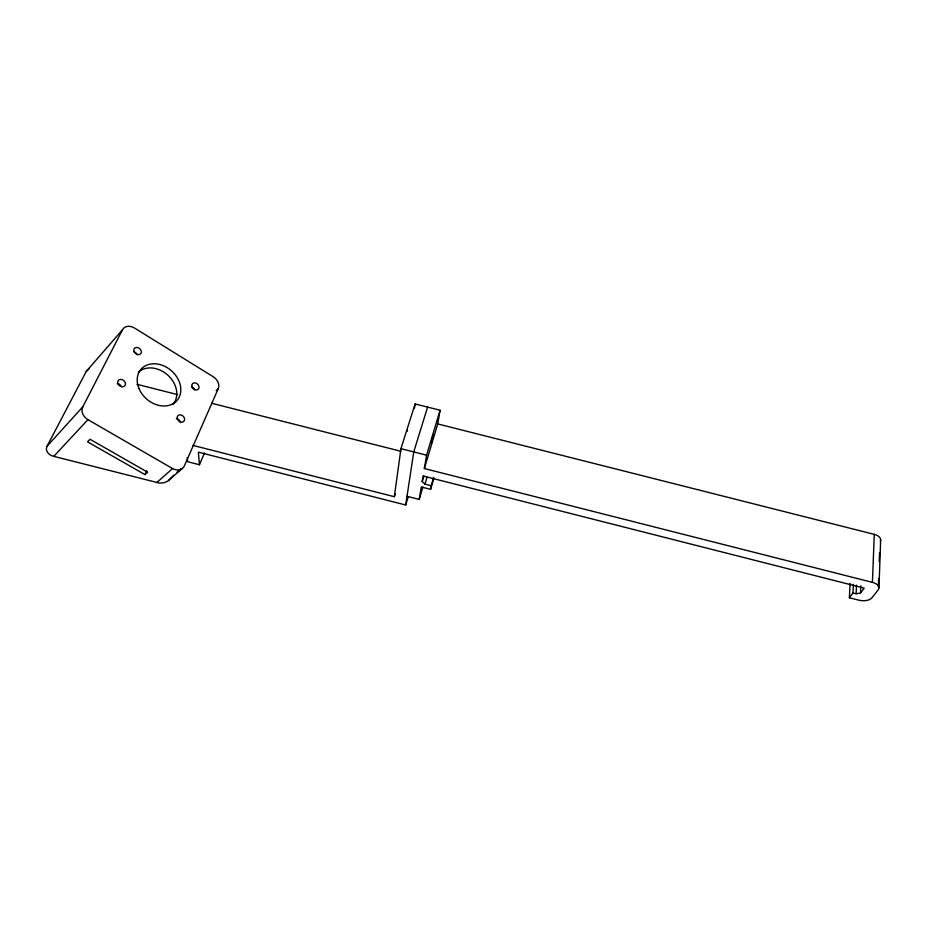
<?xml version="1.0" encoding="UTF-8"?>
<svg xmlns="http://www.w3.org/2000/svg" width="927" height="927" viewBox="0 0 927 927"><rect width="100%" height="100%" fill="white"/><g stroke="black" fill="none" stroke-linecap="round" stroke-linejoin="round"><path stroke-width="1.39" d="M878.344 586.918L878.645 578.471M879.236 561.565L879.538 553.106M878.981 587.672L880.65 539.723M850.094 583.431L849.364 597.764L858.796 600.163A10.197 5.342 4 0 0 871.948 597.811L878.251 589.734A10.324 5.446 3.7 0 0 872.434 582.365L874.277 534.369L437.729 423.917L440.082 410.255L415.111 403.94L400.939 448.68L394.346 496.71L192.874 445.389M849.364 597.764L852.967 592.979L856.131 593.778L860.511 592.979L860.835 585.771M856.131 593.778L856.536 585.146M852.967 592.979L853.385 584.346M414.496 408.158L415.111 403.94M187.242 457.556L187.648 461.739L199.444 464.74L198.378 452.167L405.702 505.006L413.755 451.924L427.59 407.104M407.023 496.304L419.213 499.41L421.287 486.965L430.568 489.329L433.813 478.262M430.568 489.329L431.217 485.713L424.995 484.126L422.191 481.519L423.118 476.003L864.207 588.124L860.511 592.979M872.434 582.365L424.357 468.541L426.571 455.18L440.082 410.255M431.217 485.713L433.651 477.393M419.213 499.41L422.886 487.069M424.995 484.126L427.057 477.208M424.357 468.541L437.729 423.917M422.191 481.519L423.848 475.98M407.231 431.194L407.521 430.232M405.702 505.006L408.181 496.837M394.346 496.71L395.203 493.987M89.363 368.436L86.257 371.437L47.022 446.281C44.554 450.939 49.374 455.563 53.778 456.362L159.537 483.118L163.847 482.77L167.578 481.264L182.468 468.378M199.444 464.74L204.519 452.979M86.257 371.437L122.549 329.676A9.954 7.671 38.6 0 1 134.496 328.019L213.384 376.849A9.513 7.393 44.1 0 1 218.274 388.633L184.38 465.852A9.907 8.134 43.8 0 1 172.561 468.564L156.663 482.677M145.018 474.612L147.648 472.214L90.023 439.271L87.544 441.855L145.018 474.612L146.744 470.858M47.022 446.281L82.804 406.814L122.549 329.676M53.778 456.362L87.926 419.653A10.406 8.47 36.6 0 1 82.804 406.814M168.587 480.545L173.836 475.099M216.165 390.603L218.274 388.633M176.999 472.33L181.217 468.622M400.939 448.68L426.571 455.18M136.987 384.323L177.602 394.624M211.588 403.245L400.951 451.298M87.926 419.653L172.561 468.564M134.23 351.936A4.125 3.21 39 0 1 137.219 354.74M191.75 387.057A3.986 3.129 43.1 0 1 194.647 389.78M176.269 418.726A4.056 3.256 42.9 0 1 180.464 422.631M117.266 383.558A4.195 3.349 38.2 0 1 121.344 386.605M138.308 372.202A23.708 18.772 40.8 0 1 167.972 375.296A23.708 18.772 40.8 0 1 173.233 404.149M874.277 534.369A10.046 5.585 2.9 0 1 880.337 541.159M431.171 443.152L433.361 435.018L431.171 443.152M138.772 388.019A23.835 18.807 41 0 0 176.176 401.403A23.835 18.807 41 0 0 162.132 365.238A23.835 18.807 41 0 0 138.772 388.019M191.854 386.107A4.009 3.129 43.2 0 0 197.694 389.664A4.009 3.129 43.2 0 0 196.744 383.511A4.009 3.129 43.2 0 0 191.854 386.107M134.079 351.6A4.148 3.221 39.2 0 0 140.603 353.871A4.148 3.221 39.2 0 0 138.065 347.683A4.148 3.221 39.2 0 0 134.079 351.6M117.972 383.72A4.218 3.36 38.5 0 0 124.681 385.956A4.218 3.36 38.5 0 0 122.109 379.618A4.218 3.36 38.5 0 0 117.972 383.72M177.208 418.239A4.079 3.268 43 0 0 183.21 421.797A4.079 3.268 43 0 0 182.26 415.47A4.079 3.268 43 0 0 177.208 418.239"/></g></svg>
